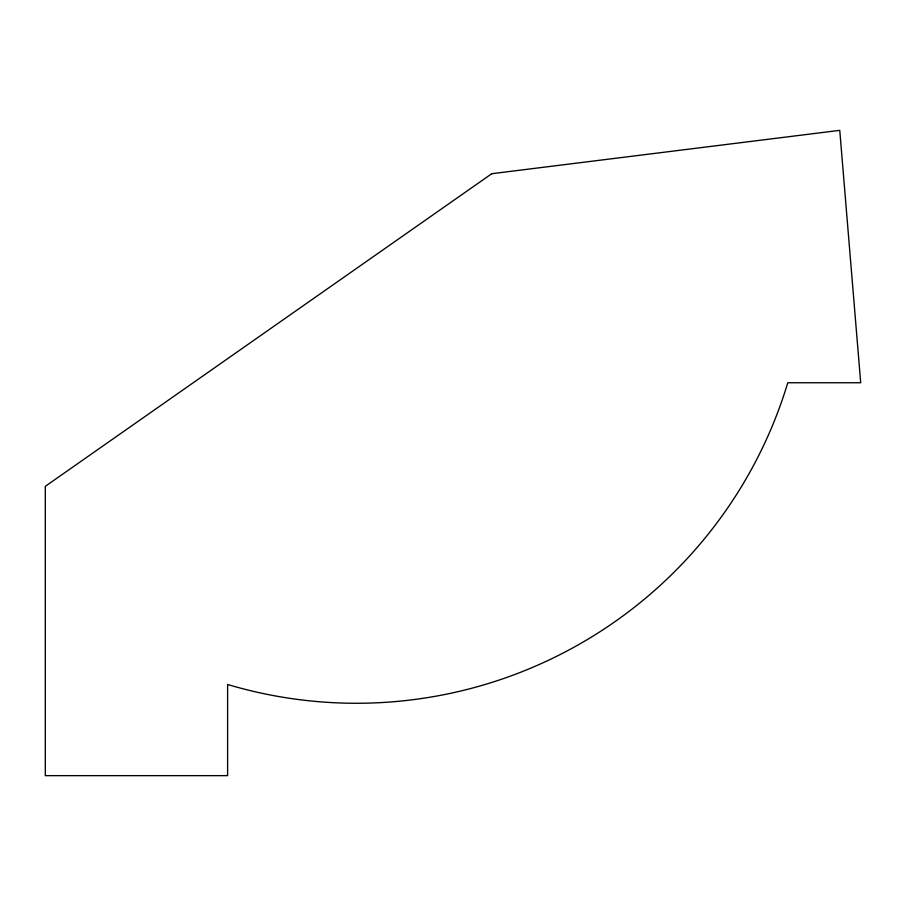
<?xml version="1.0" encoding="UTF-8"?>
<svg xmlns="http://www.w3.org/2000/svg" width="906" height="906" viewBox="0 0 906 906"><rect width="100%" height="100%" fill="white"/><g stroke="black" fill="none" stroke-linecap="round" stroke-linejoin="round"><path stroke-width="1.36" d="M491.777 173.703L45.3 486.329L45.3 775.649L227.61 775.649L227.61 684.494A450.644 450.644 0 0 0 787.778 382.751L860.7 382.751L839.76 130.351L491.777 173.703"/></g></svg>
